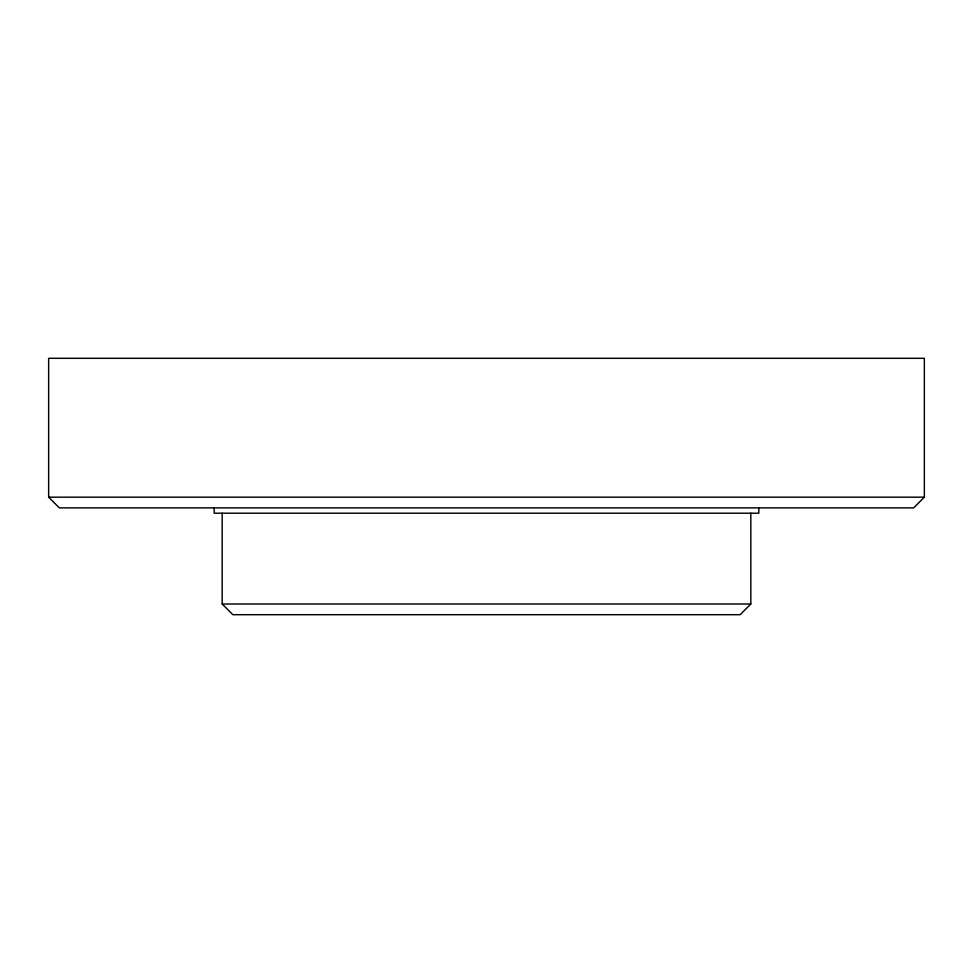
<?xml version="1.0" encoding="UTF-8"?>
<svg xmlns="http://www.w3.org/2000/svg" width="973" height="973" viewBox="0 0 973 973"><rect width="100%" height="100%" fill="white"/><g stroke="black" fill="none" stroke-linecap="round" stroke-linejoin="round"><path stroke-width="1.46" d="M750.815 513.209L750.815 604.014L740.137 614.693L232.863 614.693L222.185 604.014L222.185 513.209M924.35 497.179L913.671 507.87L59.329 507.87L48.65 497.179L48.65 358.307L924.35 358.307L924.35 497.179L48.65 497.179M222.185 604.014L750.815 604.014M758.818 507.87L758.818 513.209L214.182 513.209L214.182 507.87"/></g></svg>
